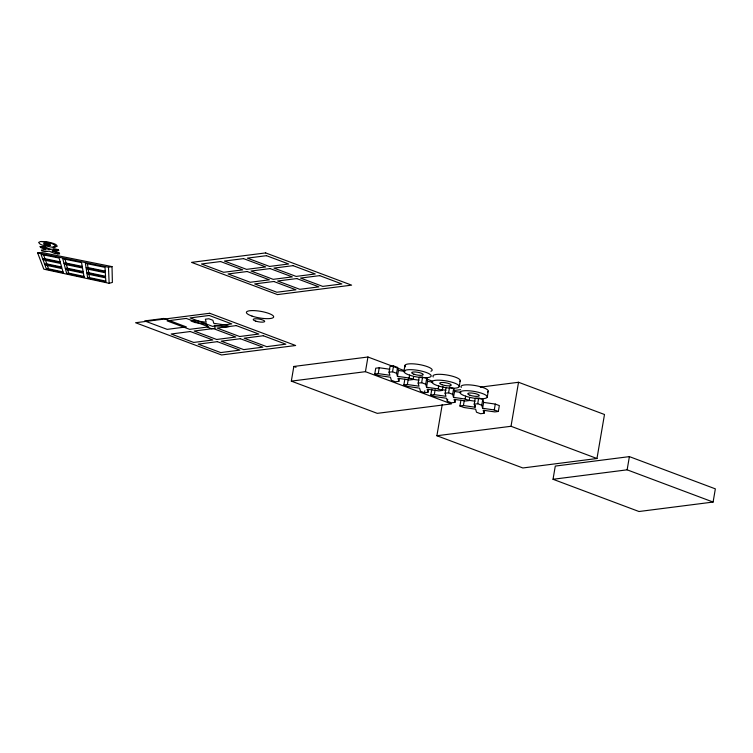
<?xml version="1.0" encoding="UTF-8"?>
<svg xmlns="http://www.w3.org/2000/svg" width="753" height="753" viewBox="0 0 753 753"><rect width="100%" height="100%" fill="white"/><g stroke="black" fill="none" stroke-linecap="round" stroke-linejoin="round"><path stroke-width="1.13" d="M291.326 381.131L365.44 371.671L451.395 403.9L377.281 413.359L291.326 381.131L293.839 366.457L367.944 357.007L404.945 370.871M365.44 371.671L367.944 357.007M399.372 378.411L398.864 381.347L395.372 381.79L391.325 380.274L390.459 377.234L378.797 375.578L374.749 374.053L375.747 368.189L379.239 367.746L389.847 369.252M374.749 374.053L378.241 373.61L379.239 367.746M378.241 373.61L389.903 375.267L389.037 372.236L390.045 366.363L393.537 365.92L397.584 367.436L398.45 370.476L397.443 376.34L409.105 378.006L413.162 379.521L413.661 376.585M389.037 372.236L392.529 371.784L393.537 365.92M397.443 376.34L396.586 373.309L397.584 367.436M403.928 371.276L404.935 365.403M428.485 389.329L427.977 392.266L424.485 392.708L420.438 391.193L419.572 388.153L407.91 386.496L403.853 384.971L404.86 379.107M403.853 384.971L407.354 384.529L408.352 378.655M409.105 378.006L409.613 375.069M418.15 383.145L419.157 377.281L422.649 376.839L421.642 382.703L418.15 383.145L419.016 386.185L407.354 384.529M442.943 386.524L442.275 390.44L438.218 388.915L426.556 387.258L425.699 384.218L426.697 378.354L424.673 377.592M424.485 392.708L424.824 390.751M426.556 387.258L427.563 381.394L426.697 378.354M455.433 399.438L454.934 402.366L451.442 402.817L447.386 401.293L446.529 398.262L434.867 396.596L430.81 395.08L431.817 389.216M430.81 395.08L434.302 394.638L435.14 389.743M438.218 388.915L438.726 385.988M480.32 387.146L518.535 382.27L604.49 414.498L596.969 458.511L522.855 467.971L436.9 435.742L442.246 404.474M434.302 394.638L445.964 396.294L445.108 393.254L446.105 387.39M445.108 393.254L448.6 392.812L449.607 386.938M447.386 401.293L447.724 399.344M469.731 397.612L469.232 400.549L465.175 399.024L453.513 397.368L452.647 394.327L453.654 388.463L450.614 387.324M453.513 397.368L454.52 391.504L453.654 388.463M459.217 386.571A13.836 3.351 9.7 0 0 439.376 380.18A13.836 3.351 9.7 0 0 438.152 385.856A13.836 3.351 9.7 0 0 459.217 386.571L460.205 380.754M484.546 410.357L484.047 413.284L480.555 413.736L476.498 412.211L475.642 409.171L463.98 407.514L459.923 405.999L460.93 400.125M459.923 405.999L463.415 405.547L464.253 400.662M465.175 399.024L465.674 396.097M463.415 405.547L475.077 407.213L474.221 404.173L475.218 398.309L477.553 398.008M475.077 407.213L475.416 405.255M474.221 404.173L477.713 403.73L478.71 397.857L482.767 399.382L483.633 402.413L482.626 408.286L494.288 409.943L498.345 411.458L499.343 405.594L495.295 404.079L483.633 402.413M482.626 408.286L481.76 405.246L482.767 399.382M487.257 397.085A13.836 3.351 9.7 0 0 467.415 390.694A13.836 3.351 9.7 0 0 466.192 396.37A13.836 3.351 9.7 0 0 487.257 397.085L488.245 391.268M494.288 409.943L495.295 404.079M436.9 435.742L511.014 426.283L518.535 382.27M553.031 479.284L555.281 466.079L629.395 456.619L715.35 488.857L713.091 502.053L638.986 511.513L553.031 479.284L627.136 469.825L713.091 502.053M627.136 469.825L629.395 456.619M45.236 244.772L48.804 245.506A2.664 0.649 9.7 0 0 49.858 245.478L50.46 245.186L50.103 244.612A4.979 1.205 9.7 0 0 48.597 243.887L44.992 243.153A2.664 0.649 9.7 0 0 43.956 243.191L43.599 243.953A4.951 1.195 9.7 0 0 45.236 244.772M109.138 283.307L112.376 282.431L112.018 266.609L42.262 252.603L37.65 252.933L43.815 269.169L109.138 283.307L108.479 267.24L37.65 252.933M87.687 277.998L105.862 281.914L105.627 277.866L87.047 273.923L87.687 277.998L89.494 277.612L105.815 281.123M86.915 273.085L105.58 277.029L105.326 272.746L86.237 268.793L86.915 273.085L88.769 272.737L105.533 276.266M108.479 267.24L112.018 266.609M66.659 273.452L84.129 277.226L83.414 273.151L65.567 269.367L66.659 273.452L68.608 273.113L83.988 276.426M86.106 267.908L105.279 271.871L105.006 267.343L85.39 263.362L86.106 267.908L88.016 267.597L105.232 271.146M65.351 268.529L83.263 272.313L82.501 268.012L64.203 264.218L65.351 268.529L67.356 268.219L83.131 271.541M46.432 269.085L63.233 272.718L62.075 268.623L44.935 264.99L46.432 269.085L48.521 268.793L63.007 271.908M413.162 379.521L409.67 379.964L398.008 378.307L398.864 381.347M442.275 390.44L438.783 390.882L427.12 389.226L427.977 392.266M453.692 390.553L460.638 389.659M469.232 400.549L465.731 400.991L454.068 399.335L454.934 402.366M498.345 411.458L494.843 411.91L483.181 410.253L484.047 413.284M63.967 263.324L82.35 267.127L81.55 262.59L62.753 258.778L63.967 263.324L66.048 263.07L82.218 266.402M44.625 264.143L61.84 267.786L60.617 263.465L43.043 259.823L44.625 264.143L46.78 263.889L61.614 267.014M42.714 258.938L60.362 262.581L59.073 258.034L41.048 254.382L42.714 258.938L44.945 258.721L60.155 261.856M55.044 247.031L57.266 246.193L56.051 244.669A11.719 2.833 9.7 0 0 53.397 243.417L47.279 241.817L41.387 241.534M50.517 249.347L45.218 247.088L40.163 246.551L40.474 247.417L45.839 249.714L41.415 250.052L41.716 250.89L44.841 251.521L49.331 251.201L54.649 253.469L59.6 253.968L59.365 253.13L54.037 250.853L52.249 250.975L57.623 253.272L59.365 253.13M52.249 250.975L58.649 250.514L58.414 249.657L55.157 249.017L48.757 249.488L40.163 246.551M44.841 251.521L46.658 251.398M58.649 250.514L56.87 250.636L56.626 249.77L53.35 249.13M56.626 249.77L58.414 249.657M53.115 247.135L54.941 247.04M43.363 247.182L45.218 247.088M398.45 370.476L404.813 371.38M411.533 379.107L418.96 380.171M427.563 381.394L432.862 382.148M441.672 389.668L445.908 390.27M454.52 391.504L460.883 392.407M468.667 400.285L475.021 401.189M426.697 379.032L432.137 381.074M392.529 371.784L396.586 373.309M421.642 382.703L425.699 384.218M448.6 392.812L452.647 394.327M477.713 403.73L481.76 405.246M511.014 426.283L596.969 458.511M293.839 366.457L296.014 367.276M43.589 254.891L44.945 258.721M45.519 260.34L46.78 263.889M47.354 265.498L48.521 268.793M57.623 253.272L57.859 254.109M65.069 259.248L66.048 263.07M66.452 264.68L67.356 268.219M67.77 269.828L68.608 273.113M87.452 263.785L88.016 267.597M88.252 269.207L88.769 272.737M89.005 274.337L89.494 277.612M50.197 245.393A3.2 0.772 9.7 0 1 49.077 245.224L47.119 244.697A4.895 1.186 9.7 0 1 45.491 243.878L45.274 243.586A3.445 0.838 9.7 0 1 45.556 243.2M433.267 376.942A13.836 3.351 9.7 0 1 446.717 374.966A13.836 3.351 9.7 0 1 459.848 381.272M461.297 387.456A13.836 3.351 9.7 0 1 475.425 385.592A13.836 3.351 9.7 0 1 487.502 392.04M405.585 366.796A13.836 3.351 9.7 0 1 419.383 364.574A13.836 3.351 9.7 0 1 430.914 371.248M55.458 246.052L54.16 247.012A6.335 1.534 9.7 0 1 51.42 247.116L42.639 245.233A11.86 2.871 9.7 0 1 39.937 243.963L38.629 242.457L40.238 241.619A6.306 1.525 9.7 0 1 42.497 241.553L51.449 243.454A11.86 2.871 9.7 0 1 54.207 244.744L55.458 246.052M163.778 318.453L144.632 320.929L167.175 329.372L186.311 326.906L163.778 318.453M186.245 318.425L167.1 320.891L189.643 329.343L208.779 326.877L186.245 318.425M209.221 315.46L190.076 317.926L212.61 326.378L231.755 323.912L209.221 315.46M190.321 331.527L171.176 334.003L193.709 342.446L212.854 339.979L190.321 331.527M213.287 328.562L194.152 331.038L216.685 339.481L235.83 337.015L213.287 328.562M236.263 325.597L217.118 328.073L239.652 336.525L258.797 334.05L236.263 325.597M217.363 341.664L198.218 344.14L220.751 352.592L239.896 350.117L217.363 341.664M240.329 338.709L221.194 341.175L243.727 349.627L262.872 347.152L240.329 338.709M263.305 335.744L244.16 338.21L266.694 346.662L285.839 344.187L263.305 335.744M265.649 252.914L191.535 262.373L277.49 294.602L351.604 285.142L265.649 252.914M220.601 261.545L201.484 263.983L223.65 272.294L242.767 269.856L220.601 261.545M243.539 258.618L224.422 261.056L246.589 269.367L265.705 266.929L243.539 258.618M266.468 255.681L247.361 258.128L269.527 266.44L288.644 264.002L266.468 255.681M247.2 271.513L228.084 273.96L250.26 282.271L269.367 279.824L247.2 271.513M270.139 268.586L251.022 271.024L273.188 279.344L292.305 276.897L270.139 268.586M293.077 265.658L273.96 268.096L296.127 276.417L315.243 273.97L293.077 265.658M273.8 281.49L254.693 283.928L276.859 292.239L295.967 289.801L273.8 281.49M296.738 278.563L277.622 281.001L299.798 289.312L318.905 286.874L296.738 278.563M319.677 275.636L300.56 278.073L322.726 286.385L341.843 283.947L319.677 275.636M209.692 313.276L135.587 322.736L221.542 354.964L295.647 345.505L209.692 313.276M194.556 320.599L191.064 321.042L195.112 322.557L206.774 324.223L207.64 327.254L211.687 328.779L215.189 328.327L214.323 325.296L225.985 326.953L229.477 326.51L225.429 324.985L213.767 323.329L212.901 320.289L208.845 318.773L205.353 319.216L206.218 322.256L194.556 320.599M441.973 384.736A5.845 1.412 9.7 0 0 451.216 385.272A5.845 1.412 9.7 0 0 443.301 382.486A5.845 1.412 9.7 0 0 441.973 384.736M470.013 395.25A5.845 1.412 9.7 0 0 479.256 395.786A5.845 1.412 9.7 0 0 471.331 393A5.845 1.412 9.7 0 0 470.013 395.25M252.01 316.081A13.836 3.351 9.7 0 0 273.612 317.164A13.836 3.351 9.7 0 0 254.476 310.631A13.836 3.351 9.7 0 0 252.01 316.081M255.719 321.126A5.845 1.412 9.7 0 0 264.698 321.484A5.845 1.412 9.7 0 0 256.406 318.764A5.845 1.412 9.7 0 0 255.719 321.126M410.121 375.342A13.836 3.351 9.7 0 0 431.187 376.058A13.836 3.351 9.7 0 0 411.345 369.676A13.836 3.351 9.7 0 0 410.121 375.342M413.943 374.222A5.845 1.412 9.7 0 0 423.186 374.759A5.845 1.412 9.7 0 0 415.261 371.973A5.845 1.412 9.7 0 0 413.943 374.222"/></g></svg>
